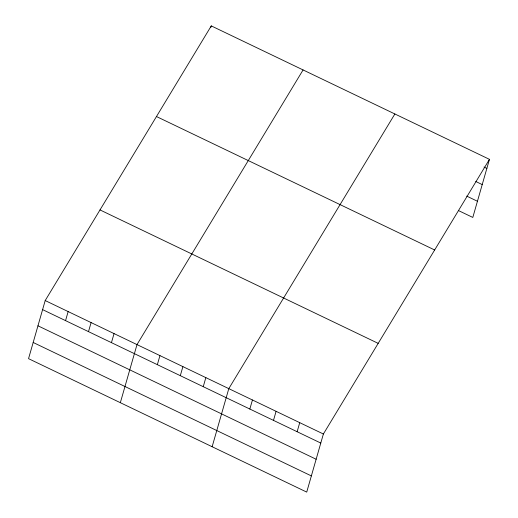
<?xml version="1.0" encoding="UTF-8"?>
<svg xmlns="http://www.w3.org/2000/svg" width="518" height="518" viewBox="0 0 518 518"><rect width="100%" height="100%" fill="white"/><g stroke="black" fill="none" stroke-linecap="round" stroke-linejoin="round"><path stroke-width="0.78" d="M45.195 300.563L28.542 358.657L306.721 492.1L323.381 434.006L489.458 159.343L211.279 25.9L45.195 300.563L323.381 434.006M65.553 320.629L68.149 311.571M88.5 331.637L91.097 322.578M111.448 342.651L114.051 333.592M210.845 27.409L211.279 25.9M120.338 402.693L136.998 344.6L303.082 69.936M157.349 364.666L159.945 355.607M180.303 375.673L182.899 366.615M203.25 386.687L205.847 377.628M212.14 446.73L228.801 388.636L394.878 113.973M249.844 409.039L252.441 399.98M273.491 420.383L276.088 411.318M297.138 431.721L299.734 422.662M489.458 159.343L472.805 217.437L458.469 210.561M484 167.029L486.862 168.402M475.777 181.494L482.226 184.583M466.692 196.102L477.441 201.256M156.475 116.537L434.654 249.98M100.006 209.926L378.185 343.369M42.599 309.622L320.784 443.065M37.963 325.803L316.142 459.246M33.178 342.476L311.363 475.919"/></g></svg>
